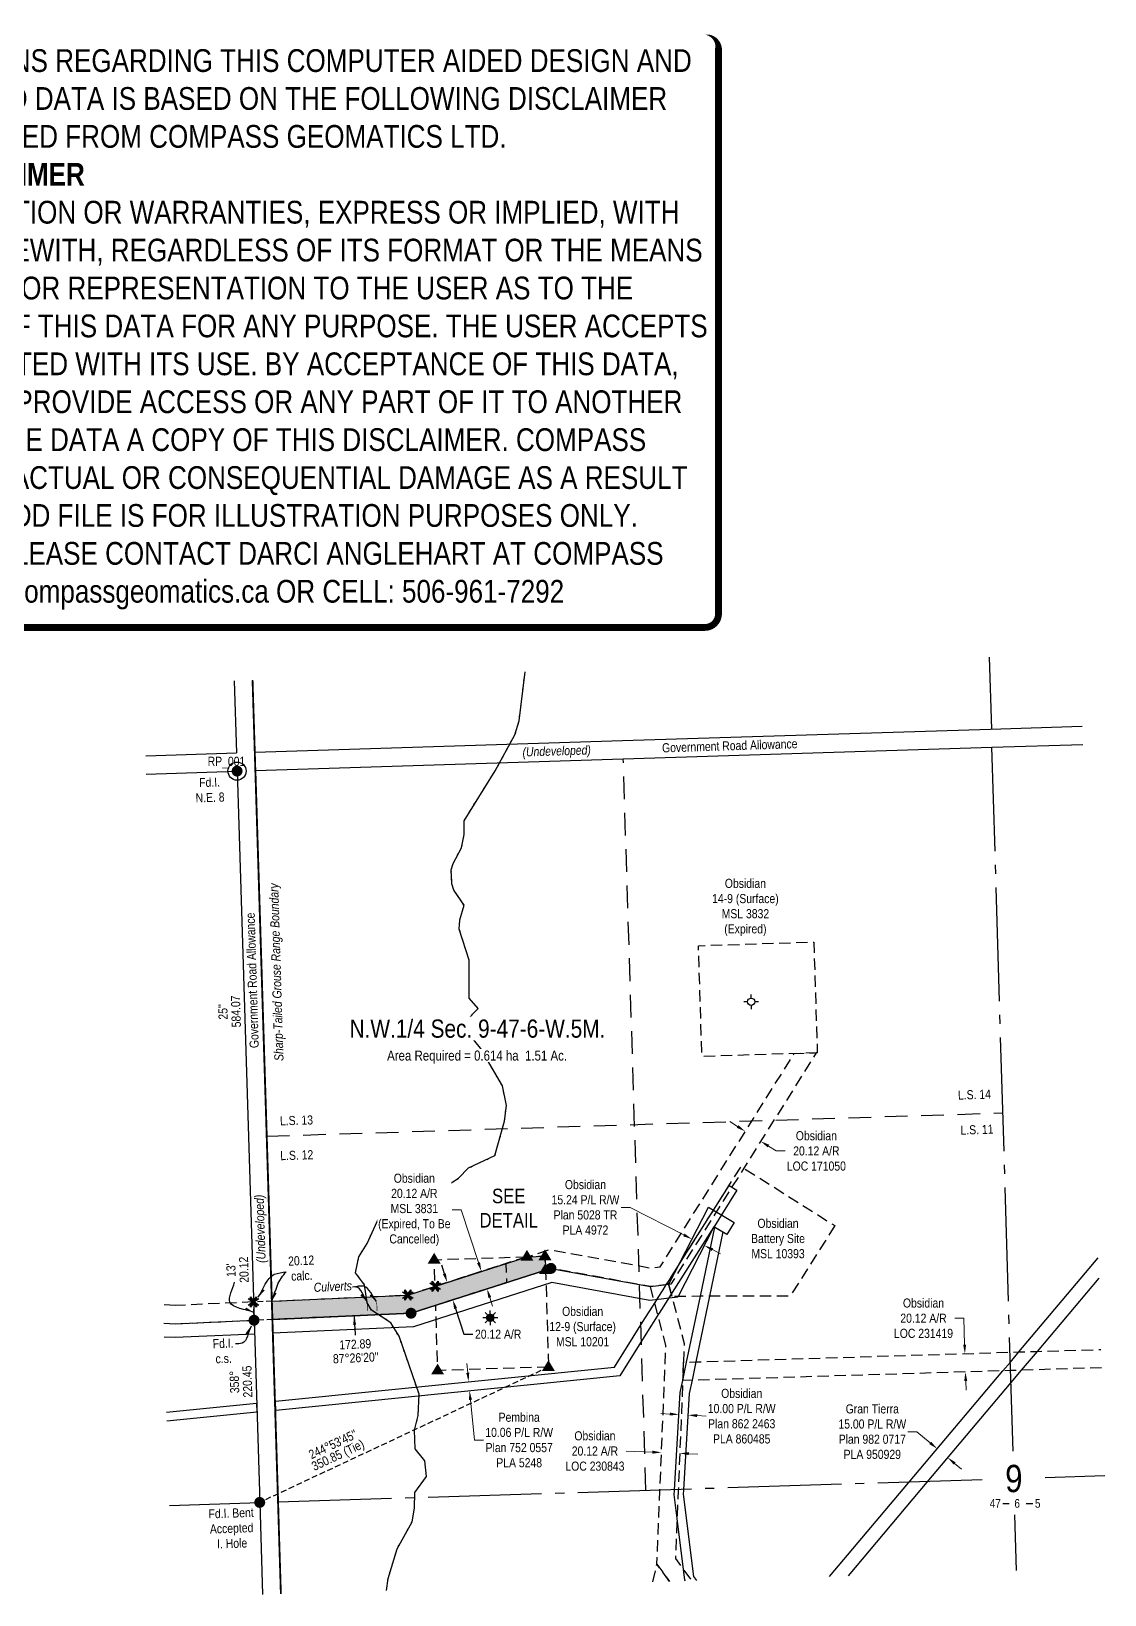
# Model space of a CAD drawing. Extents: x 643802 to 646367, y 5878683 to 5880497.
# Drawn here: x 645187 to 646367, y 5878779 to 5880497 of the extents above; entities that cross this region are included whole.
import ezdxf
from ezdxf.enums import TextEntityAlignment as Align

# ---------------------------------------------------------------- set-up
doc = ezdxf.new("R2010")
doc.units = 0
doc.header["$LTSCALE"] = 5
doc.header["$PDSIZE"] = 0.5
for name, pattern in [('DASHDOT2', [12.7, 6.35, -3.175, 0, -3.175]), ('foc-ACCESSROAD', [3.75, 2.5, -1.25]), ('foc-LSD', [8, 5, -3]), ('foc-QUARTERLINE', [33, 25, -3, 2, -3]), ('foc-TIELINE', [1.875, 1.25, -0.625]), ('foc-TRAV', [1.875, 1.25, -0.625]), ('foc-WHEELTRACKS', [2, 0.4, -1.6])]:
    doc.linetypes.add(name, pattern=pattern)
doc.layers.get('Defpoints').update_dxf_attribs({"color": 9})
for name, color, linetype in [('10', 1, 'Continuous'), ('9', 3, 'Continuous'), ('AS-WILDLIFE', 131, 'DASHDOT2'), ('C-AR', 13, 'foc-ACCESSROAD'), ('C-RW', 13, 'Continuous'), ('C-SYMBOL', 7, 'Continuous'), ('C-WS', 13, 'foc-ACCESSROAD'), ('C-WS-S', 8, 'Continuous'), ('DETAIL-T', 7, 'Continuous'), ('F-RW', 190, 'Continuous'), ('F-WS-S', 8, 'Continuous'), ('L-AREAREQUIRED', 7, 'Continuous'), ('L-BD', 7, 'Continuous'), ('L-MON', 1, 'Continuous'), ('L-ROAD-T', 7, 'Continuous'), ('L-SEC', 7, 'Continuous'), ('L-SECLBL', 7, 'Continuous'), ('L-SECQ', 8, 'foc-QUARTERLINE'), ('L-SECTION-LSD', 7, 'foc-LSD'), ('L-TIE', 7, 'foc-TIELINE'), ('P-PROPOSED', 10, 'Continuous'), ('P-PROPOSED-H', 21, 'Continuous'), ('P-TRAV', 4, 'foc-TRAV'), ('P-TXT', 4, 'Continuous'), ('T-WATER-P3', 160, 'foc-WHEELTRACKS')]:
    doc.layers.add(name, color=color, linetype=linetype)
for name, color, linetype, lineweight in [('AS-GENERAL', 48, 'Continuous', 18), ('C-AR-T', 13, 'Continuous', 9), ('C-RW-T', 13, 'Continuous', 9), ('F-RW-T', 190, 'Continuous', 9), ('T-TEXT', 48, 'Continuous', 18)]:
    doc.layers.add(name, color=color, linetype=linetype, lineweight=lineweight)
doc.layers.add('DISCLAIMER', color=7, linetype='Continuous', plot=False)
doc.styles.add('100L', font='ARIALN.TTF', dxfattribs={"height": 11})
doc.styles.add('175L', font='ARIALN.TTF', dxfattribs={"height": 20})
doc.styles.add('240', font='ARIALN.TTF', dxfattribs={"height": 30})
doc.styles.add('80', font='ARIALN.TTF', dxfattribs={"height": 10})
doc.styles.add('80CG', font='ARIALN.TTF', dxfattribs={"height": 10})
doc.styles.add('80L', font='ARIALN.TTF', dxfattribs={"height": 10})
doc.styles.add('80LS', font='ARIALNI.TTF', dxfattribs={"height": 10})
doc.styles.add('foc-LtypeFont', font='ARIALN.TTF', dxfattribs={"height": 7.35})
doc.styles.add('SIMPLEX', font='ARIALN.TTF')
doc.linetypes.add('foc-TOPO-flowdirection-NOLINE', pattern='A,0,[">",foc-LtypeFont,S=0.3,R=0,X=0,Y=-0.945],-20,[">",foc-LtypeFont,S=0.3,R=0,X=0,Y=-0.945],0', length=20)
doc.dimstyles.new('Compass 5 000', dxfattribs={"dimscale": 5, "dimtxt": 9, "dimasz": 2, "dimexe": 0.2, "dimexo": 0.0625, "dimgap": 0.5, "dimtad": 0, "dimtih": 1, "dimtoh": 1, "dimzin": 0, "dimdsep": 46, "dimtxsty": '80CG', "dimcen": 0.1, "dimse1": 1, "dimse2": 1, "dimclrd": 256, "dimclrt": 256, "dimaunit": 1, "dimadec": 4, "dimazin": 0, "dimtfac": 0.06, "dimtofl": 0, "dimtmove": 0, "dimatfit": 1, "dimfxl": 0.2, "dimtolj": 1, "dimtzin": 0, "dimlwd": -1, "dimarcsym": 0})

# ---------------------------------------------------------------- blocks, each defined once
blk = doc.blocks.new('L-SECLBL')
at = {"layer": '9', "color": 7}
for p, q in [((-5.1, -27.8), (-12.3, -27.8)), ((20.7, -27.8), (13.5, -27.8))]:
    blk.add_line(p, q, dxfattribs=at)
at = {"layer": '10', "color": 2, "style": 'SIMPLEX'}
blk.add_attdef('SEC', text='', height=30, dxfattribs=at).set_placement((0, 0), align=Align.MIDDLE)
at = {"layer": '10', "color": 5, "style": '80L'}
blk.add_attdef('TWP', text='', height=9.5, dxfattribs=at).set_placement((-14.4, -27.4), align=Align.MIDDLE_RIGHT)
blk.add_attdef('RGE', text='', height=9.5, dxfattribs=at).set_placement((3.6, -27.4), align=Align.MIDDLE_CENTER)
blk.add_attdef('MER', text='', height=9.5, dxfattribs=at).set_placement((23.2, -27.4), align=Align.MIDDLE_LEFT)
blk = doc.blocks.new('*D38')
at = {"layer": 'C-AR-T', "transparency": 16777216}
for p, q in [((645963.4, 5879293.5), (645954.9, 5879298.8)), ((645997.4, 5879271.9), (646005.8, 5879266.5)), ((646005.8, 5879266.5), (646015.8, 5879266.5))]:
    blk.add_line(p, q, dxfattribs=at)
for points in [[(645964.3, 5879294.9), (645962.5, 5879292), (645971.8, 5879288.1)], [(645998.3, 5879273.3), (645996.5, 5879270.5), (645988.9, 5879277.2)]]:
    blk.add_solid(points, dxfattribs=at)
at = {"layer": 'Defpoints', "color": 0, "transparency": 16777216}
for p in [(645970.3, 5879285.6), (645987.4, 5879274.8), (645988.9, 5879277.2)]:
    blk.add_point(p, dxfattribs=at)
at = {"layer": 'C-AR-T', "transparency": 16777216, "insert": (646050.1, 5879266.5), "char_height": 10, "attachment_point": 5, "style": '80CG'}
blk.add_mtext('\\A1;Obsidian\\P20.12 A/R\\PLOC 171050', dxfattribs=at)
blk = doc.blocks.new('*D39')
at = {"layer": 'C-AR-T', "transparency": 16777216}
for p, q in [((645869.8, 5878935.4), (645840.9, 5878936.6)), ((645909.9, 5878933.7), (645919.9, 5878933.3))]:
    blk.add_line(p, q, dxfattribs=at)
for points in [[(645869.9, 5878937), (645869.7, 5878933.7), (645879.8, 5878935)], [(645910, 5878935.4), (645909.8, 5878932.1), (645899.9, 5878934.1)]]:
    blk.add_solid(points, dxfattribs=at)
at = {"layer": 'Defpoints', "color": 0, "transparency": 16777216}
for p in [(645880.9, 5878961.8), (645901, 5878961), (645879.8, 5878935)]:
    blk.add_point(p, dxfattribs=at)
at = {"layer": 'C-AR-T', "transparency": 16777216, "insert": (645806.6, 5878936.6), "char_height": 10, "attachment_point": 5, "style": '80CG'}
blk.add_mtext('\\A1;Obsidian\\P20.12 A/R\\PLOC 230843', dxfattribs=at)
blk = doc.blocks.new('*D40')
at = {"layer": 'C-AR-T', "transparency": 16777216}
for p, q in [((646212.2, 5879082.6), (646202.2, 5879082.6)), ((646213.1, 5879053.7), (646212.2, 5879082.6)), ((646214.3, 5879013.6), (646214.7, 5879003.6))]:
    blk.add_line(p, q, dxfattribs=at)
for points in [[(646214.8, 5879053.7), (646211.5, 5879053.6), (646213.4, 5879043.7)], [(646216, 5879013.6), (646212.7, 5879013.5), (646214, 5879023.6)]]:
    blk.add_solid(points, dxfattribs=at)
at = {"layer": 'Defpoints', "color": 0, "transparency": 16777216}
for p in [(646097.8, 5879040.2), (646098.4, 5879020), (646214, 5879023.6)]:
    blk.add_point(p, dxfattribs=at)
at = {"layer": 'C-AR-T', "transparency": 16777216, "insert": (646167.9, 5879082.6), "char_height": 10, "attachment_point": 5, "style": '80CG'}
blk.add_mtext('\\A1;Obsidian\\P20.12 A/R\\PLOC 231419', dxfattribs=at)
blk = doc.blocks.new('*D41')
at = {"layer": 'C-RW-T', "transparency": 16777216}
for p, q in [((645845.3, 5879204.5), (645835.3, 5879204.5)), ((645904.3, 5879174.2), (645845.3, 5879204.5)), ((645935.8, 5879158), (645944.7, 5879153.5))]:
    blk.add_line(p, q, dxfattribs=at)
for points in [[(645905.1, 5879175.7), (645903.6, 5879172.7), (645913.2, 5879169.6)], [(645936.6, 5879159.5), (645935.1, 5879156.5), (645926.9, 5879162.6)]]:
    blk.add_solid(points, dxfattribs=at)
at = {"layer": 'Defpoints', "color": 0, "transparency": 16777216}
for p in [(645913.2, 5879169.6), (645910.7, 5879164.6), (645924.4, 5879157.6)]:
    blk.add_point(p, dxfattribs=at)
at = {"layer": 'C-RW-T', "transparency": 16777216, "insert": (645796.2, 5879204.5), "char_height": 10, "attachment_point": 5, "style": '80CG'}
blk.add_mtext('\\A1;Obsidian\\P15.24 P/L R/W\\PPlan 5028 TR\\PPLA 4972', dxfattribs=at)
blk = doc.blocks.new('*D42')
at = {"layer": 'C-RW-T', "transparency": 16777216}
for p, q in [((645889, 5878977.3), (645879, 5878977.9)), ((645919, 5878975.5), (645929, 5878974.9))]:
    blk.add_line(p, q, dxfattribs=at)
for points in [[(645889.1, 5878979), (645888.9, 5878975.7), (645899, 5878976.7)], [(645919.1, 5878977.2), (645918.9, 5878973.9), (645909, 5878976.1)]]:
    blk.add_solid(points, dxfattribs=at)
at = {"layer": 'Defpoints', "color": 0, "transparency": 16777216}
for p in [(645898.8, 5878972.6), (645908.7, 5878972), (645909, 5878976.1)]:
    blk.add_point(p, dxfattribs=at)
at = {"layer": 'C-RW-T', "transparency": 16777216, "insert": (645968, 5878974.9), "char_height": 10, "attachment_point": 5, "style": '80CG'}
blk.add_mtext('\\A1;Obsidian\\P10.00 P/L R/W\\PPlan 862 2463\\PPLA 860485', dxfattribs=at)
blk = doc.blocks.new('*D43')
at = {"layer": 'Defpoints', "color": 0, "transparency": 16777216}
for p in [(645600.4, 5879006), (645668.7, 5879002.7), (645601.4, 5878996)]:
    blk.add_point(p, dxfattribs=at)
at = {"layer": 'F-RW-T', "transparency": 16777216}
for p, q in [((645666.7, 5879022.7), (645665.7, 5879032.7)), ((645669.7, 5878992.8), (645674.2, 5878948.7)), ((645674.2, 5878948.7), (645684.2, 5878948.7))]:
    blk.add_line(p, q, dxfattribs=at)
for points in [[(645668.4, 5879022.9), (645665.1, 5879022.5), (645667.7, 5879012.8)], [(645671.4, 5878993), (645668.1, 5878992.6), (645668.7, 5879002.7)]]:
    blk.add_solid(points, dxfattribs=at)
at = {"layer": 'F-RW-T', "transparency": 16777216, "insert": (645723.3, 5878948.7), "char_height": 10, "attachment_point": 5, "style": '80CG'}
blk.add_mtext('\\A1;Pembina\\P10.06 P/L R/W\\PPlan 752 0557\\PPLA 5248', dxfattribs=at)
blk = doc.blocks.new('*D44')
at = {"layer": 'Defpoints', "color": 0, "transparency": 16777216}
for p in [(646226, 5878990.2), (646237.6, 5878980.5), (646183, 5878939.1)]:
    blk.add_point(p, dxfattribs=at)
at = {"layer": 'F-RW-T', "transparency": 16777216}
for p, q in [((646160.7, 5878957.9), (646150.7, 5878957.9)), ((646175.3, 5878945.5), (646160.7, 5878957.9)), ((646202.1, 5878922.9), (646209.8, 5878916.5))]:
    blk.add_line(p, q, dxfattribs=at)
for points in [[(646176.4, 5878946.8), (646174.2, 5878944.3), (646183, 5878939.1)], [(646203.2, 5878924.2), (646201.1, 5878921.7), (646194.5, 5878929.4)]]:
    blk.add_solid(points, dxfattribs=at)
at = {"layer": 'F-RW-T', "transparency": 16777216, "insert": (646111.6, 5878957.9), "char_height": 10, "attachment_point": 5, "style": '80CG'}
blk.add_mtext('\\A1;Gran Tierra\\P15.00 P/L R/W\\PPlan 982 0717\\PPLA 950929', dxfattribs=at)
blk = doc.blocks.new('GABD')
for p, q in [((-0.81, 0), (-1.62, 0)), ((0, 0.81), (0, 1.62)), ((1.62, 0), (0.81, 0)), ((0, -0.81), (0, -1.62))]:
    blk.add_line(p, q)
blk.add_circle((0, 0), 0.8)
blk = doc.blocks.new('GAS')
h = blk.add_hatch(color=255)
h.dxf.hatch_style = 1
edge = h.paths.add_edge_path()
edge.add_arc((0, 0), 0.9, 0, 360)
for p, q in [((-0.81, 0), (-1.62, 0)), ((-0.57, 0.57), (-1.14, 1.14)), ((0, 0.81), (0, 1.62)), ((0.57, 0.57), (1.14, 1.14)), ((1.62, 0), (0.81, 0)), ((-0.57, -0.57), (-1.14, -1.14)), ((0, -0.81), (0, -1.62)), ((1.14, -1.14), (0.57, -0.57))]:
    blk.add_line(p, q)
blk.add_circle((0, 0), 0.8)
blk = doc.blocks.new('fdia')
at = {"color": 255, "const_width": 1}
blk.add_lwpolyline([(-0.5, 0, 1), (0.5, 0, 1)], format="xyb", close=True, dxfattribs=at)
blk = doc.blocks.new('Fdiaa')
blk.add_blockref('fdia', (0, 0))
blk = doc.blocks.new('fdib')
at = {"color": 1, "const_width": 1.6}
blk.add_lwpolyline([(-0.4, 0, 1), (0.4, 0, 1)], format="xyb", close=True, dxfattribs=at)
at = {"color": 1}
blk.add_circle((0, 0), 0.8, dxfattribs=at)
blk = doc.blocks.new('Fdibb')
blk.add_blockref('fdib', (0, 0))
blk = doc.blocks.new('fdicc')
for name in ['Fdibb', 'Fdiaa']:
    blk.add_blockref(name, (0, 0))
blk = doc.blocks.new('FDI')
blk.add_blockref('fdicc', (0, 0))
blk = doc.blocks.new('TRIA')
blk.add_hatch(color=255).paths.add_polyline_path([(-0.04, 1.52), (-1.47, -0.87), (1.39, -0.87)])
blk = doc.blocks.new('TRIAA')
blk.add_blockref('TRIA', (0, 0))
blk = doc.blocks.new('TRIB')
at = {"color": 1}
blk.add_lwpolyline([(-1.12, -0.67), (-0.04, 1.13), (1.04, -0.67)], close=True, dxfattribs=at)
blk = doc.blocks.new('TRIBB')
blk.add_blockref('TRIB', (0, 0))
blk = doc.blocks.new('TRICC')
for name in ['TRIAA', 'TRIBB']:
    blk.add_blockref(name, (0, 0))
blk = doc.blocks.new('plspike')
blk.add_blockref('TRICC', (0, 0))
blk = doc.blocks.new('STRIA')
blk.add_hatch(color=255).paths.add_polyline_path([(-0.04, 1.52), (-1.47, -0.87), (1.39, -0.87)])
blk = doc.blocks.new('STRIAA')
blk.add_blockref('STRIA', (0, 0))
blk = doc.blocks.new('STRIB')
at = {"color": 1}
blk.add_solid([(-1.12, -0.67), (-0.04, 1.13), (1.04, -0.67)], dxfattribs=at)
blk = doc.blocks.new('STRIBB')
blk.add_blockref('STRIB', (0, 0))
blk = doc.blocks.new('STRICC')
for name in ['STRIAA', 'STRIBB']:
    blk.add_blockref(name, (0, 0))
blk = doc.blocks.new('fdspike')
blk.add_blockref('STRICC', (0, 0))
blk = doc.blocks.new('TEMP')
h = blk.add_hatch(color=255)
h.dxf.hatch_style = 1
h.paths.add_polyline_path([(0, 0.25), (-0.67, 1.15), (-0.67, 0.67), (-1.15, 0.67), (-0.25, 0), (-1.15, -0.67), (-0.67, -0.67), (-0.67, -1.15), (0, -0.25), (0.67, -1.15), (0.67, -0.67), (1.15, -0.67), (0.25, 0), (1.15, 0.67), (0.67, 0.67), (0.67, 1.15)])
h.paths.add_polyline_path([(0.57, 0.85), (0.57, 0.57), (0.85, 0.57), (0.08, 0), (0.85, -0.57), (0.57, -0.57), (0.57, -0.85), (0, -0.08), (-0.57, -0.85), (-0.57, -0.57), (-0.85, -0.57), (-0.08, 0), (-0.85, 0.57), (-0.57, 0.57), (-0.57, 0.85), (0, 0.08)], flags=16)
h = blk.add_hatch(color=1)
h.dxf.hatch_style = 1
h.paths.add_polyline_path([(0, 0.08), (-0.57, 0.85), (-0.57, 0.57), (-0.85, 0.57), (-0.08, 0), (-0.85, -0.57), (-0.57, -0.57), (-0.57, -0.85), (0, -0.08), (0.57, -0.85), (0.57, -0.57), (0.85, -0.57), (0.08, 0), (0.85, 0.57), (0.57, 0.57), (0.57, 0.85)])
at = {"color": 1}
for p, q in [((-0.08, 0), (0.08, 0)), ((0, 0.08), (0, -0.08))]:
    blk.add_line(p, q, dxfattribs=at)
at = {"color": 255, "flags": 128}
blk.add_lwpolyline([(-0.25, 0), (-1.15, 0.67), (-0.67, 0.67), (-0.67, 1.15), (0, 0.25), (0.67, 1.15), (0.67, 0.67), (1.15, 0.67), (0.25, 0), (1.15, -0.67), (0.67, -0.67), (0.67, -1.15), (0, -0.25), (-0.67, -1.15), (-0.67, -0.67), (-1.15, -0.67)], close=True, dxfattribs=at)
at = {"color": 1, "flags": 128}
blk.add_lwpolyline([(-0.08, 0), (-0.85, 0.57), (-0.57, 0.57), (-0.57, 0.85), (0, 0.08), (0.57, 0.85), (0.57, 0.57), (0.85, 0.57), (0.08, 0), (0.85, -0.57), (0.57, -0.57), (0.57, -0.85), (0, -0.08), (-0.57, -0.85), (-0.57, -0.57), (-0.85, -0.57)], close=True, dxfattribs=at)
blk = doc.blocks.new('*D45')
at = {"layer": 'Defpoints', "color": 0, "transparency": 16777216}
for p in [(645644.2, 5879122), (645629.7, 5879117.4), (645635.9, 5879098.2)]:
    blk.add_point(p, dxfattribs=at)
at = {"layer": 'P-TXT', "transparency": 16777216}
for p, q in [((645641.1, 5879131.5), (645638.1, 5879141)), ((645653.4, 5879093.3), (645662.5, 5879065)), ((645662.5, 5879065), (645672.5, 5879065))]:
    blk.add_line(p, q, dxfattribs=at)
for points in [[(645642.7, 5879132), (645639.5, 5879131), (645644.2, 5879122)], [(645655, 5879093.8), (645651.8, 5879092.8), (645650.3, 5879102.8)]]:
    blk.add_solid(points, dxfattribs=at)
at = {"layer": 'P-TXT', "transparency": 16777216, "insert": (645700.2, 5879065), "char_height": 10, "attachment_point": 5, "style": '80CG'}
blk.add_mtext('\\A1;20.12 A/R', dxfattribs=at)
blk = doc.blocks.new('*D50')
at = {"layer": 'C-AR-T', "transparency": 16777216}
for p, q in [((645659.7, 5879201.7), (645649.7, 5879201.7)), ((645678.6, 5879143.8), (645659.7, 5879201.7)), ((645691, 5879105.4), (645694.1, 5879095.9))]:
    blk.add_line(p, q, dxfattribs=at)
for points in [[(645680.2, 5879144.3), (645677, 5879143.2), (645681.7, 5879134.3)], [(645692.6, 5879105.9), (645689.4, 5879104.9), (645687.9, 5879114.9)]]:
    blk.add_solid(points, dxfattribs=at)
at = {"layer": 'Defpoints', "color": 0, "transparency": 16777216}
for p in [(645684.7, 5879135.2), (645681.7, 5879134.3), (645691, 5879115.9)]:
    blk.add_point(p, dxfattribs=at)
at = {"layer": 'C-AR-T', "transparency": 16777216, "insert": (645608, 5879201.7), "char_height": 10, "attachment_point": 5, "style": '80CG', "bg_fill": 3, "box_fill_scale": 1.1, "bg_fill_color": 256, "bg_fill_true_color": 13158600, "bg_fill_transparency": 0}
blk.add_mtext('\\A1;Obsidian\\P20.12 A/R\\PMSL 3831\\P(Expired, To Be\\PCancelled)', dxfattribs=at)
blk = doc.blocks.new('Disclaimer_Legal')
at = {"layer": 'DISCLAIMER', "color": 254, "flags": 128}
blk.add_lwpolyline([(-3612.9, -1104.6, 37.5, 37.5, 0), (4096.1, -1104.6, 37.5, 37.5, 0.414214), (4171.1, -1029.6, 37.5, 37.5, 0), (4171.1, 2078.7, 37.5, 0, 0.414214), (4096.1, 2153.7, 0, 0, 0), (-3612.9, 2153.7, 0, 0, 0.414214), (-3687.9, 2078.7, 0, 0, 0), (-3687.9, -1029.6, 0, 37.5, 0.414214)], format="xyseb", close=True, dxfattribs=at)
at = {"layer": 'DISCLAIMER', "color": 254, "insert": (241.6, 533.9), "char_height": 125, "width": 7717.568, "attachment_point": 5, "style": '80'}
blk.add_mtext('NOTICE TO THE CORPORATION, PERSON &/OR PERSONS REGARDING THIS COMPUTER AIDED DESIGN AND DRAFTING (CADD) FILES. ACCEPTANCE OF THE CADD DATA IS BASED ON THE FOLLOWING DISCLAIMER WHICH COVERS ALL CADD DATA RECIEVED FROM COMPASS GEOMATICS LTD.\\P{\\fArial Narrow|b1|i0|c0|p34;DISCLAIMER}\\PCOMPASS GEOMATICS LTD. MAKES NO REPRESENTATION OR WARRANTIES, EXPRESS OR IMPLIED, WITH RESPECT TO THE REUSE OF THE DATA PROVIDED HEREWITH, REGARDLESS OF ITS FORMAT OR THE MEANS OF ITS TRANSMISSION. THERE IS NO GUARANTEE OR REPRESENTATION TO THE USER AS TO THE ACCURACY, CURRENCY, SUITABILITY OR RELIABILITY OF THIS DATA FOR ANY PURPOSE. THE USER ACCEPTS THE DATA "AS IS", AND ASSUMES ALL RISKS ASSOCIATED WITH ITS USE. BY ACCEPTANCE OF THIS DATA, THE USER AGREES NOT TO TRANSMIT THIS DATA OR PROVIDE ACCESS OR ANY PART OF IT TO ANOTHER PARTY UNLESS THE USER SHALL INCLUDE WITH THE DATA A COPY OF THIS DISCLAIMER. COMPASS GEOMATICS LTD. ASSUMES NO RESPONSIBILITY FOR ACTUAL OR CONSEQUENTIAL DAMAGE AS A RESULT OF ANY USER\'S RELIANCE ON THIS DATA. THIS CADD FILE IS FOR ILLUSTRATION PURPOSES ONLY.\\PIF YOU REQUIRE MORE ACCURATE INFORMATION, PLEASE CONTACT DARCI ANGLEHART AT COMPASS GEOMATICS LTD. VIA EMAIL: darci.anglehart@compassgeomatics.ca OR CELL: 506-961-7292', dxfattribs=at)

msp = doc.modelspace()

# ---------------------------------------------------------------- hatches: boundary and pattern name
at = {"layer": 'P-PROPOSED-H'}
h = msp.add_hatch(color=256, dxfattribs=at)
h.dxf.hatch_style = 1
h.paths.add_polyline_path([(645732.042, 5879150.17), (645751.858, 5879150.776), (645752.336, 5879135.543), (645604.434, 5879088.122), (645451.917, 5879081.3), (645451.293, 5879101.407), (645600.852, 5879108.096)])

# ---------------------------------------------------------------- linework, layer by layer
at = {"color": 3}
msp.add_circle((645413.101, 5879684.129), 9.997, dxfattribs=at)
at = {"layer": 'AS-GENERAL', "const_width": 0.66, "flags": 128}
for points in [[(645556.194, 5879090.75), (645556.299, 5879099.681)], [(645567.076, 5879090.45), (645566.656, 5879100.119)]]:
    msp.add_lwpolyline(points, dxfattribs=at)
at = {"layer": 'C-AR', "flags": 128}
for points in [[(645890.169, 5879120.185), (645867.631, 5879117.536), (645758.219, 5879137.429), (645752.336, 5879135.543), (645751.858, 5879150.776), (645732.042, 5879150.17), (645756.875, 5879158.119), (645868.188, 5879137.854), (645878.264, 5879139.039), (646025.751, 5879373.598), (646049.995, 5879374.368), (645890.169, 5879120.185)], [(645709.508, 5879121.874), (645604.434, 5879088.122), (645451.917, 5879081.3), (645451.293, 5879101.421), (645601.413, 5879108.17), (645708.453, 5879142.964), (645709.508, 5879121.874)]]:
    msp.add_lwpolyline(points, close=True, dxfattribs=at)
for points in [[(645888.648, 5878793.217), (645874.701, 5878812.323), (645878.039, 5878892.882), (645884.656, 5879052.653), (645867.631, 5879117.536), (645885.15, 5879119.595), (645887.087, 5879122.641), (645904.895, 5879054.774), (645904.043, 5879034.202), (645903.209, 5879014.076), (645898.215, 5878893.523), (645896.934, 5878862.614), (645895.108, 5878818.514), (645903.872, 5878806.508), (645913.009, 5878793.991)], [(646363.633, 5879028.172), (646275.363, 5879025.462), (646263.709, 5879025.105), (646255.224, 5879024.844), (645913.455, 5879014.351), (645903.209, 5879014.076), (645904.043, 5879034.202), (645907.439, 5879034.307), (645917.668, 5879034.62), (646263.105, 5879045.224), (646272.65, 5879045.516), (646292.789, 5879046.134), (646363.03, 5879048.291)], [(645870.339, 5878792.635), (645874.701, 5878812.323), (645888.648, 5878793.217)]]:
    msp.add_lwpolyline(points, dxfattribs=at)
at = {"layer": 'C-AR'}
msp.add_lwpolyline([(645332.405, 5879077.263), (645345.121, 5879076.509), (645431.767, 5879080.399), (645431.197, 5879100.508), (645345.265, 5879096.65), (645331.765, 5879097.45)], dxfattribs=at)
at = {"layer": 'C-RW'}
msp.add_lwpolyline([(645959.55, 5879187.838), (645951.603, 5879174.843), (645937.504, 5879183.267), (645897.832, 5879105.746), (645867.147, 5879102.139), (645759.267, 5879121.752), (645607.148, 5879072.992), (645452.389, 5879066.07), (645451.917, 5879081.3), (645604.434, 5879088.122), (645752.336, 5879135.543), (645758.244, 5879137.423), (645867.631, 5879117.536), (645887.975, 5879119.927), (645931.437, 5879204.855), (645959.55, 5879187.838)], close=True, dxfattribs=at)
for points in [[(645906.146, 5878793.773), (645905.308, 5878794.893), (645903.872, 5878806.508), (645896.934, 5878862.614), (645893.709, 5878888.704), (645893.992, 5878893.39), (645894.014, 5878893.761), (645900.476, 5879001.042), (645903.209, 5879014.076), (645907.439, 5879034.307), (645922.593, 5879106.699), (645938.496, 5879182.674), (645947.352, 5879177.444), (645932.656, 5879106.734), (645917.668, 5879034.62), (645913.455, 5879014.351), (645910.412, 5878999.711), (645904.049, 5878894.078), (645904.027, 5878893.708), (645903.745, 5878889.014), (645914.904, 5878798.75), (645918.338, 5878794.16)], [(645332.405, 5879077.263), (645345.121, 5879076.509), (645431.767, 5879080.399), (645432.293, 5879065.172), (645345.012, 5879061.253), (645332.89, 5879061.972)]]:
    msp.add_lwpolyline(points, dxfattribs=at)
at = {"layer": 'C-WS', "flags": 128}
for points in [[(646051.144, 5879374.404), (646049.995, 5879374.368), (645924.324, 5879370.376), (645920.454, 5879492.2), (646047.274, 5879496.228), (646051.144, 5879374.404)], [(646070.341, 5879184.411), (646021.487, 5879107.044), (645932.656, 5879106.734), (645922.593, 5879106.699), (645899.575, 5879106.619), (645891.298, 5879106.59), (645887.087, 5879122.641), (645967.357, 5879249.444), (646070.341, 5879184.411)], [(645732.042, 5879150.17), (645630.934, 5879117.741), (645630.032, 5879146.996), (645732.042, 5879150.17)], [(645755.632, 5879028.95), (645633.789, 5879025.16), (645631.579, 5879096.825), (645752.336, 5879135.543), (645755.632, 5879028.95)]]:
    msp.add_lwpolyline(points, close=True, dxfattribs=at)
at = {"layer": 'F-RW'}
msp.add_lwpolyline([(645833.841, 5879019.381), (645455.693, 5878981.277), (645455.384, 5878991.362), (645827.952, 5879028.903), (645859.074, 5879078.256), (645873.398, 5879100.971), (645873.859, 5879101.702), (645876.208, 5879105.427), (645881.625, 5879114.015), (645884.326, 5879118.298), (645884.711, 5879118.91), (645888.097, 5879124.279), (645905.121, 5879151.276), (645937.11, 5879201.389), (645954.294, 5879228.69), (645962.803, 5879223.32), (645945.692, 5879196.135), (645937.907, 5879183.897), (645937.459, 5879183.167), (645891.601, 5879110.925), (645886.719, 5879103.235), (645877.266, 5879088.243), (645876.893, 5879087.652), (645862.569, 5879064.937), (645833.841, 5879019.381)], close=True, dxfattribs=at)
for points in [[(646064.71, 5878798.811), (646151.367, 5878901.577), (646255.224, 5879024.844), (646263.428, 5879034.459), (646272.65, 5879045.516), (646360.002, 5879149.148)], [(646360.677, 5879126.674), (646292.789, 5879046.134), (646275.363, 5879025.462), (646264.103, 5879011.985), (646171.601, 5878902.221), (646084.899, 5878799.452)], [(645335.507, 5878979.484), (645434.645, 5878989.302), (645434.84, 5878979.206), (645335.827, 5878969.402)]]:
    msp.add_lwpolyline(points, dxfattribs=at)
at = {"layer": 'L-SEC'}
for p, q in [((645410.025, 5879783.347), (645412.478, 5879704.234)), ((645430.129, 5879783.98), (645432.582, 5879704.866)), ((645837.095, 5879717.598), (646241.621, 5879730.33)), ((646241.61, 5879730.33), (646342.462, 5879733.556)), ((645312.617, 5879700.939), (645412.478, 5879704.234)), ((645432.582, 5879704.866), (645837.095, 5879717.598)), ((645837.728, 5879697.493), (646243.144, 5879710.254)), ((646243.144, 5879710.254), (646343.066, 5879713.451)), ((645433.205, 5879684.762), (645837.728, 5879697.493)), ((645313.255, 5879680.835), (645413.101, 5879684.129)), ((645413.101, 5879684.129), (645438.031, 5878880.103)), ((645438.031, 5878880.103), (645441.166, 5878778.999)), ((645458.136, 5878880.726), (645461.27, 5878779.638))]:
    msp.add_line(p, q, dxfattribs=at)
at = {"layer": 'L-SECQ'}
for p, q in [((646240.067, 5879809.493), (646242.521, 5879730.358)), ((645458.136, 5878880.726), (646232.496, 5878905.333)), ((646301.725, 5878907.533), (646367.192, 5878909.614)), ((645338.763, 5878876.874), (645438.031, 5878880.103)), ((646270.303, 5878805.343), (646268.469, 5878866.47))]:
    msp.add_line(p, q, dxfattribs=at)
at = {"layer": 'L-SECTION-LSD'}
msp.add_line((645862.702, 5878893.582), (645837.728, 5879697.493), dxfattribs=at)
at = {"layer": 'L-TIE'}
msp.add_line((645755.632, 5879028.95), (645438.016, 5878880.141), dxfattribs=at)
at = {"layer": 'P-PROPOSED'}
msp.add_lwpolyline([(645732.042, 5879150.17), (645751.858, 5879150.776), (645752.336, 5879135.543), (645604.434, 5879088.122), (645451.917, 5879081.3), (645451.293, 5879101.407), (645600.852, 5879108.096)], close=True, dxfattribs=at)
at = {"layer": 'P-TRAV'}
for p, q in [((645451.293, 5879101.407), (645431.197, 5879100.508)), ((645451.917, 5879081.3), (645431.767, 5879080.399))]:
    msp.add_line(p, q, dxfattribs=at)
at = {"layer": 'T-WATER-P3', "flags": 128}
msp.add_lwpolyline([(645577.341, 5878783.326), (645579.197, 5878796.589), (645589.214, 5878829.258), (645605.51, 5878858.7), (645608.244, 5878873.889), (645608.681, 5878891.157), (645621.406, 5878908.698), (645619.418, 5878925.971), (645609.023, 5878938.973), (645608.326, 5878959.405), (645612.272, 5878975.687), (645613.337, 5878999.054), (645591.221, 5879062.735), (645582.193, 5879077.663), (645560.845, 5879091.661), (645556.118, 5879099.413), (645553.363, 5879119.209), (645543.488, 5879132.698), (645546.878, 5879150.208), (645556.06, 5879164.773), (645568.954, 5879193.017), (645579.493, 5879202.651), (645593.743, 5879210.182), (645609.977, 5879216.397), (645624.73, 5879225.061), (645644.16, 5879228.393), (645656.449, 5879236.471), (645667.476, 5879247.828), (645696.718, 5879261.429), (645707.217, 5879299.309), (645709.188, 5879316.61), (645704.804, 5879338.022), (645680.819, 5879379.56), (645666.537, 5879396.968), (645665.419, 5879409.885), (645678.126, 5879422.995), (645668.468, 5879434.597), (645668.296, 5879476.317), (645657.423, 5879510.346), (645658.141, 5879520.528), (645662.801, 5879536.588), (645651.371, 5879553.352), (645649.324, 5879560.222), (645648.686, 5879575.513), (645650.776, 5879582.474), (645659.892, 5879599.876), (645663.001, 5879614.306), (645662.657, 5879629.546), (645696.936, 5879684.449), (645718.677, 5879724.06), (645723.293, 5879739.529), (645729.713, 5879793.417)], dxfattribs=at)
at = {"layer": 'T-WATER-P3', "linetype": 'foc-TOPO-flowdirection-NOLINE', "flags": 128}
msp.add_lwpolyline([(645577.341, 5878783.326), (645579.197, 5878796.589), (645589.214, 5878829.258), (645605.51, 5878858.7), (645608.244, 5878873.889), (645608.681, 5878891.157), (645621.406, 5878908.698), (645619.418, 5878925.971), (645609.023, 5878938.973), (645608.326, 5878959.405), (645612.272, 5878975.687), (645613.337, 5878999.054), (645591.221, 5879062.735), (645582.193, 5879077.663), (645560.845, 5879091.661), (645556.118, 5879099.413), (645553.363, 5879119.209), (645543.488, 5879132.698), (645546.878, 5879150.208), (645556.06, 5879164.773), (645568.954, 5879193.017), (645579.493, 5879202.651), (645593.743, 5879210.182), (645609.977, 5879216.397), (645624.73, 5879225.061), (645644.16, 5879228.393), (645656.449, 5879236.471), (645667.476, 5879247.828), (645696.718, 5879261.429), (645707.217, 5879299.309), (645709.188, 5879316.61), (645704.804, 5879338.022), (645680.819, 5879379.56), (645666.537, 5879396.968), (645665.419, 5879409.885), (645678.126, 5879422.995), (645668.468, 5879434.597), (645668.296, 5879476.317), (645657.423, 5879510.346), (645658.141, 5879520.528), (645662.801, 5879536.588), (645651.371, 5879553.352), (645649.324, 5879560.222), (645648.686, 5879575.513), (645650.776, 5879582.474), (645659.892, 5879599.876), (645663.001, 5879614.306), (645662.657, 5879629.546), (645696.936, 5879684.449), (645718.677, 5879724.06), (645723.293, 5879739.529), (645729.713, 5879793.417)], dxfattribs=at)

# ---------------------------------------------------------------- block references
at = {"layer": 'Defpoints', "color": 62, "xscale": 0.2, "yscale": 0.2, "zscale": 0.2}
msp.add_blockref('Disclaimer_Legal', (645108.271, 5880062.994), dxfattribs=at)
at = {"layer": 'F-WS-S', "xscale": 4.998609999999997, "yscale": 4.998609999999997, "zscale": 4.998609999999997}
msp.add_blockref('GABD', (645978.347, 5879430.562), dxfattribs=at)
at = {"layer": 'L-MON', "xscale": 5, "yscale": 5, "zscale": 5}
for name, p in [('FDI', (645413.101, 5879684.129)), ('FDI', (645431.767, 5879080.399)), ('plspike', (645633.789, 5879025.16)), ('FDI', (645438.031, 5878880.103))]:
    msp.add_blockref(name, p, dxfattribs=at)
at = {"layer": 'L-MON', "color": 3}
for name, p, xscale, yscale, zscale in [('fdspike', (645732.042, 5879150.17), 5, 5, 5), ('fdspike', (645751.858, 5879150.776), 5, 5, 5), ('fdspike', (645752.336, 5879135.543), 5, 5, 5), ('FDI', (645758.244, 5879137.423), 4.9985795, 4.9985795, 4.9985795), ('fdspike', (645755.632, 5879028.95), 5, 5, 5)]:
    msp.add_blockref(name, p, dxfattribs=dict(at, xscale=xscale, yscale=yscale, zscale=zscale))
at = {"layer": 'L-MON', "color": 2, "xscale": 5, "yscale": 5, "zscale": 5}
msp.add_blockref('TEMP', (645431.197, 5879100.508), dxfattribs=at)
at = {"layer": 'L-SECLBL', "xscale": 0.9997219999999998, "yscale": 0.9997219999999998, "zscale": 0.9997219999999998}
msp.add_blockref('L-SECLBL', (646267.269, 5878906.438), dxfattribs=at).add_auto_attribs({'SEC': '9', 'TWP': '47', 'RGE': '6', 'MER': '5'})

# ---------------------------------------------------------------- texts
at = {"color": 3, "style": '80'}
msp.add_attdef('RP_001', (645380.749, 5879689.882), 'RP', height=9.9972, dxfattribs=at)
at = {"layer": 'AS-WILDLIFE', "insert": (645457.768, 5879463.158), "char_height": 10, "attachment_point": 5, "rotation": 91.707587, "style": '240'}
msp.add_mtext_dynamic_manual_height_columns('{\\fArial Narrow|b0|i1|c0|p34;Sharp-Tailed Grouse Range Boundary}', width=196.29372, gutter_width=45, heights=[0], dxfattribs=at)
at = {"layer": 'C-AR-T', "char_height": 9.99722, "attachment_point": 5, "style": '80CG'}
for s, insert in [('\\A1;Obsidian\\P14-9 (Surface)\\PMSL 3832\\P(Expired)', (645972.065, 5879534.17)), ('\\A1;Obsidian\\PBattery Site\\PMSL 10393', (646007.921, 5879170.185)), ('\\A1;Obsidian\\P12-9 (Surface)\\PMSL 10201', (645793.09, 5879073.391))]:
    msp.add_mtext(s, dxfattribs=dict(at, insert=insert))
at = {"layer": 'L-BD', "style": '80L'}
for s, height, rotation, p in [('584.07', 9.9972, 91.776, (645411.791, 5879419.916)), ("25''", 9.9972, 91.776, (645397.552, 5879419.475)), ("13'", 9.9972, 91.776, (645406.359, 5879135.456)), ('20.12', 9.9972, 91.776, (645420.598, 5879135.897)), ('172.89', 9.9972, 2.561, (645543.03, 5879054.055)), ("87°26'20''", 9.9972, 2.561, (645543.7, 5879039.075)), ('358°', 9.9972, 91.776, (645410.17, 5879012.528)), ('220.45', 9.9972, 91.776, (645424.409, 5879012.97)), ("244°53'45''", 9.99716, 25.104, (645518.427, 5878944.035)), ('350.85 (Tie)', 9.99716, 25.104, (645524.471, 5878931.135))]:
    msp.add_text(s, height=height, rotation=rotation, dxfattribs=at).set_placement(p, align=Align.MIDDLE)
at = {"layer": 'L-BD', "insert": (645484.551, 5879124.194), "char_height": 9.9972, "width": 28.15475, "attachment_point": 8, "rotation": 2.570586, "style": '80L'}
msp.add_mtext('20.12\\Pcalc.', dxfattribs=at)
at = {"layer": 'L-MON', "attachment_point": 5, "rotation": 1.948588, "style": '80CG'}
for s, insert, char_height, width in [('\\A1;Fd.I.\\PN.E. 8', (645383.147, 5879663.416), 9.9975, 44.31826), ('\\A1;Fd.I.\\Pc.s.', (645398.045, 5879046.561), 9.9975, 22.03863), ('\\A1;Fd.I. Bent\\PAccepted\\PI. Hole', (645407.095, 5878851.611), 9.99753, 49.69893)]:
    msp.add_mtext(s, dxfattribs=dict(at, insert=insert, char_height=char_height, width=width))
at = {"layer": 'L-ROAD-T', "style": '80L'}
for rotation, p in [(1.802747, (645954.853, 5879711.973)), (91.758606, (645429.733, 5879454.023))]:
    msp.add_text('Government Road Allowance', height=9.99722, rotation=rotation, dxfattribs=at).set_placement(p, align=Align.MIDDLE_CENTER)
at = {"layer": 'L-SECTION-LSD', "attachment_point": 1, "rotation": 1.818844, "style": '100L', "bg_fill": 3, "box_fill_scale": 1.5, "bg_fill_color": 256, "bg_fill_transparency": 0}
for s, width, insert, char_height in [('L.S. 14', 36.98791, (646205.613, 5879332.906), 9.9972), ('\\pi1.88826;L.S. 13', 36.82398, (645458.211, 5879304.499), 9.99722), ('L.S. 11', 36.43936, (646208.426, 5879294.361), 9.9972), ('\\pi2.22707;L.S. 12', 37.10141, (645458.211, 5879266.225), 9.99722)]:
    msp.add_mtext_dynamic_manual_height_columns(s, width=width, gutter_width=54.985, heights=[0], dxfattribs=dict(at, insert=insert, char_height=char_height))
at = {"layer": 'T-TEXT', "style": '80LS'}
for rotation, p in [(1.802747, (645764.541, 5879706.302)), (91.758606, (645438.408, 5879180.961))]:
    msp.add_text('(Undeveloped)', height=9.99722, rotation=rotation, dxfattribs=at).set_placement(p, align=Align.MIDDLE_CENTER)
at = {"layer": 'T-TEXT', "insert": (645497.174, 5879121.493), "char_height": 9.99716, "attachment_point": 1, "rotation": 2.574119, "style": '80L'}
msp.add_mtext_dynamic_manual_height_columns('{\\fArial Narrow|b0|i1|c0|p34;Culverts}', width=41.65706, gutter_width=49.986, heights=[0], dxfattribs=at)

# ---------------------------------------------------------------- dimensions: what is measured, and where the dimension line sits
at = {"layer": 'C-AR-T'}
dim = msp.add_aligned_dim(p1=(645970.251, 5879285.649), p2=(645987.369, 5879274.791), distance=2.902, text='Obsidian\\P20.12 A/R\\PLOC 171050', dimstyle='Compass 5 000', dxfattribs=at)
dim.commit()
dim.dimension.update_dxf_attribs({"geometry": '*D38', "text_midpoint": (646050.103, 5879266.529)})
for base, p1, p2, angle, text, picture, middle in [((646214.042, 5879023.579), (646097.825, 5879040.15), (646098.442, 5879020.03), 271.758411, 'Obsidian\\P20.12 A/R\\PLOC 231419', '*D40', (646167.916, 5879082.58)), ((645879.782, 5878934.965), (645901.009, 5878960.973), (645880.893, 5878961.806), 177.628138, 'Obsidian\\P20.12 A/R\\PLOC 230843', '*D39', (645806.598, 5878936.575))]:
    dim = msp.add_linear_dim(base=base, p1=p1, p2=p2, angle=angle, text=text, dimstyle='Compass 5 000', dxfattribs=at)
    dim.commit()
    dim.dimension.update_dxf_attribs({"geometry": picture, "text_midpoint": middle, "dimtype": 161})
at = {"layer": 'C-RW-T'}
dim = msp.add_aligned_dim(p1=(645898.764, 5878972.623), p2=(645908.744, 5878972.022), distance=4.127, text='Obsidian\\P10.00 P/L R/W\\PPlan 862 2463\\PPLA 860485', dimstyle='Compass 5 000', dxfattribs=at)
dim.commit()
dim.dimension.update_dxf_attribs({"geometry": '*D42', "text_midpoint": (645968.042, 5878974.938)})
at = {"layer": 'F-RW-T'}
for base, p1, p2, angle, text, picture, middle in [((645668.738, 5879002.744), (645600.375, 5879005.972), (645601.384, 5878995.957), 275.754012, 'Pembina\\P10.06 P/L R/W\\PPlan 752 0557\\PPLA 5248', '*D43', (645723.273, 5878948.675)), ((646182.97, 5878939.086), (646237.566, 5878980.497), (646226.042, 5878990.207), 139.884417, 'Gran Tierra\\P15.00 P/L R/W\\PPlan 982 0717\\PPLA 950929', '*D44', (646111.598, 5878957.862))]:
    dim = msp.add_linear_dim(base=base, p1=p1, p2=p2, angle=angle, text=text, dimstyle='Compass 5 000', dxfattribs=at)
    dim.commit()
    dim.dimension.update_dxf_attribs({"geometry": picture, "text_midpoint": middle, "dimtype": 161})

# ---------------------------------------------------------------- leaders
at = {"layer": 'L-BD', "path_type": 1}
for points in [[(645431.523, 5879089.024), (645405.256, 5879100.184), (645410.37, 5879122.09)], [(645436.419, 5879105.831), (645454.037, 5879130.889), (645467.024, 5879133.711)], [(645451.293, 5879101.421), (645461.829, 5879127.164), (645467.024, 5879133.711)], [(645541.832, 5879085.322), (645542.986, 5879064.134)]]:
    msp.add_leader(points, dimstyle='Compass 5 000', override={"dimgap": 0.5, "dimtad": 0}, dxfattribs=at)
at = {"layer": 'L-MON', "path_type": 1}
msp.add_leader([(645428.447, 5879073.931), (645418.555, 5879055.179), (645411.391, 5879054.326)], dimstyle='Compass 5 000', override={"dimgap": 0.5, "dimtad": 0}, dxfattribs=at)
at = {"layer": 'T-TEXT', "path_type": 1}
msp.add_leader([(645556.044, 5879100.934), (645543.768, 5879116.943), (645540.175, 5879116.943)], dimstyle='Compass 5 000', dxfattribs=at)

# ---------------------------------------------------------------- next in the draw order: linework, layer by layer
at = {"layer": 'AS-WILDLIFE', "flags": 128}
msp.add_lwpolyline([(645461.27, 5878779.638, 2, 2, 0), (645458.172, 5878879.557, 2, 2, 0), (645433.205, 5879684.762, 2, 2, 0), (645432.582, 5879704.866, 2, 2, 0), (645430.129, 5879783.98, 2, 2, 0)], format="xyseb", dxfattribs=at)
at = {"layer": 'L-SEC'}
msp.add_line((645433.205, 5879684.762), (645458.136, 5878880.726), dxfattribs=at)
at = {"layer": 'L-SECQ'}
msp.add_line((646266.369, 5878936.418), (646243.144, 5879710.254), dxfattribs=at)
at = {"layer": 'L-SECTION-LSD'}
msp.add_line((645445.67, 5879282.744), (646255.207, 5879308.346), dxfattribs=at)

# ---------------------------------------------------------------- next in the draw order: texts
at = {"layer": 'C-SYMBOL', "color": 3, "insert": (645677.435, 5879411.02), "char_height": 19.99432, "width": 282.71816, "attachment_point": 2, "style": '175L', "bg_fill": 3, "box_fill_scale": 1.15, "bg_fill_color": 256, "bg_fill_true_color": 256, "bg_fill_transparency": 0}
msp.add_mtext('N.W.1/4 Sec. 9-47-6-W.5M.', dxfattribs=at)
at = {"layer": 'DETAIL-T', "color": 3, "insert": (645711.799, 5879203.691), "char_height": 15.9955, "width": 63.61805, "attachment_point": 5, "style": '80CG', "bg_fill": 2}
msp.add_mtext('SEE\\PDETAIL', dxfattribs=at)
at = {"layer": 'L-AREAREQUIRED', "color": 5, "insert": (645677.032, 5879376.883), "char_height": 10.99687, "width": 198.87316, "attachment_point": 2, "style": '100L', "bg_fill": 3, "box_fill_scale": 1.15, "bg_fill_color": 256, "bg_fill_true_color": 256, "bg_fill_transparency": 0}
msp.add_mtext('Area Required = 0.614 ha  1.51 Ac.', dxfattribs=at)

# ---------------------------------------------------------------- next in the draw order: dimensions: what is measured, and where the dimension line sits
at = {"layer": 'C-AR-T'}
dim = msp.add_linear_dim(base=(645681.659, 5879134.254), p1=(645690.976, 5879115.921), p2=(645684.696, 5879135.241), angle=108.006991, text='Obsidian\\P20.12 A/R\\PMSL 3831\\P(Expired, To Be\\PCancelled)', dimstyle='Compass 5 000', override={"dimtfill": 1}, dxfattribs=at)
dim.commit()
dim.dimension.update_dxf_attribs({"geometry": '*D50', "text_midpoint": (645608.029, 5879201.713), "dimtype": 161})
at = {"layer": 'C-RW-T'}
dim = msp.add_linear_dim(base=(645913.237, 5879169.619), p1=(645924.358, 5879157.597), p2=(645910.672, 5879164.626), angle=152.813354, text='Obsidian\\P15.24 P/L R/W\\PPlan 5028 TR\\PPLA 4972', dimstyle='Compass 5 000', dxfattribs=at)
dim.commit()
dim.dimension.update_dxf_attribs({"geometry": '*D41', "text_midpoint": (645796.204, 5879204.519), "dimtype": 161})

# ---------------------------------------------------------------- next in the draw order: block references
at = {"layer": 'C-WS-S', "xscale": 4.998609999999997, "yscale": 4.998609999999997, "zscale": 4.998609999999997}
msp.add_blockref('GAS', (645691.559, 5879083.183), dxfattribs=at)
at = {"layer": 'L-MON', "xscale": 5, "yscale": 5, "zscale": 5}
for name, p in [('plspike', (645630.032, 5879146.996)), ('FDI', (645604.434, 5879088.122))]:
    msp.add_blockref(name, p, dxfattribs=at)
at = {"layer": 'L-MON', "color": 2, "xscale": 5, "yscale": 5, "zscale": 5}
for p in [(645630.934, 5879117.741), (645600.852, 5879108.096)]:
    msp.add_blockref('TEMP', p, dxfattribs=at)

# ---------------------------------------------------------------- next in the draw order: dimensions: what is measured, and where the dimension line sits
at = {"layer": 'P-TXT', "color": 2}
dim = msp.add_linear_dim(base=(645644.191, 5879121.995), p1=(645635.874, 5879098.202), p2=(645629.73, 5879117.358), angle=107.781525, text='20.12 A/R', dimstyle='Compass 5 000', dxfattribs=at)
dim.commit()
dim.dimension.update_dxf_attribs({"geometry": '*D45', "text_midpoint": (645700.194, 5879065.034), "dimtype": 161})

# ---------------------------------------------------------------- next in the draw order: leaders
at = {"layer": 'T-TEXT', "path_type": 1}
msp.add_leader([(645566.523, 5879100.934), (645552.451, 5879117.691), (645540.175, 5879116.943)], dimstyle='Compass 5 000', dxfattribs=at)

doc.saveas('drawing.dxf')
